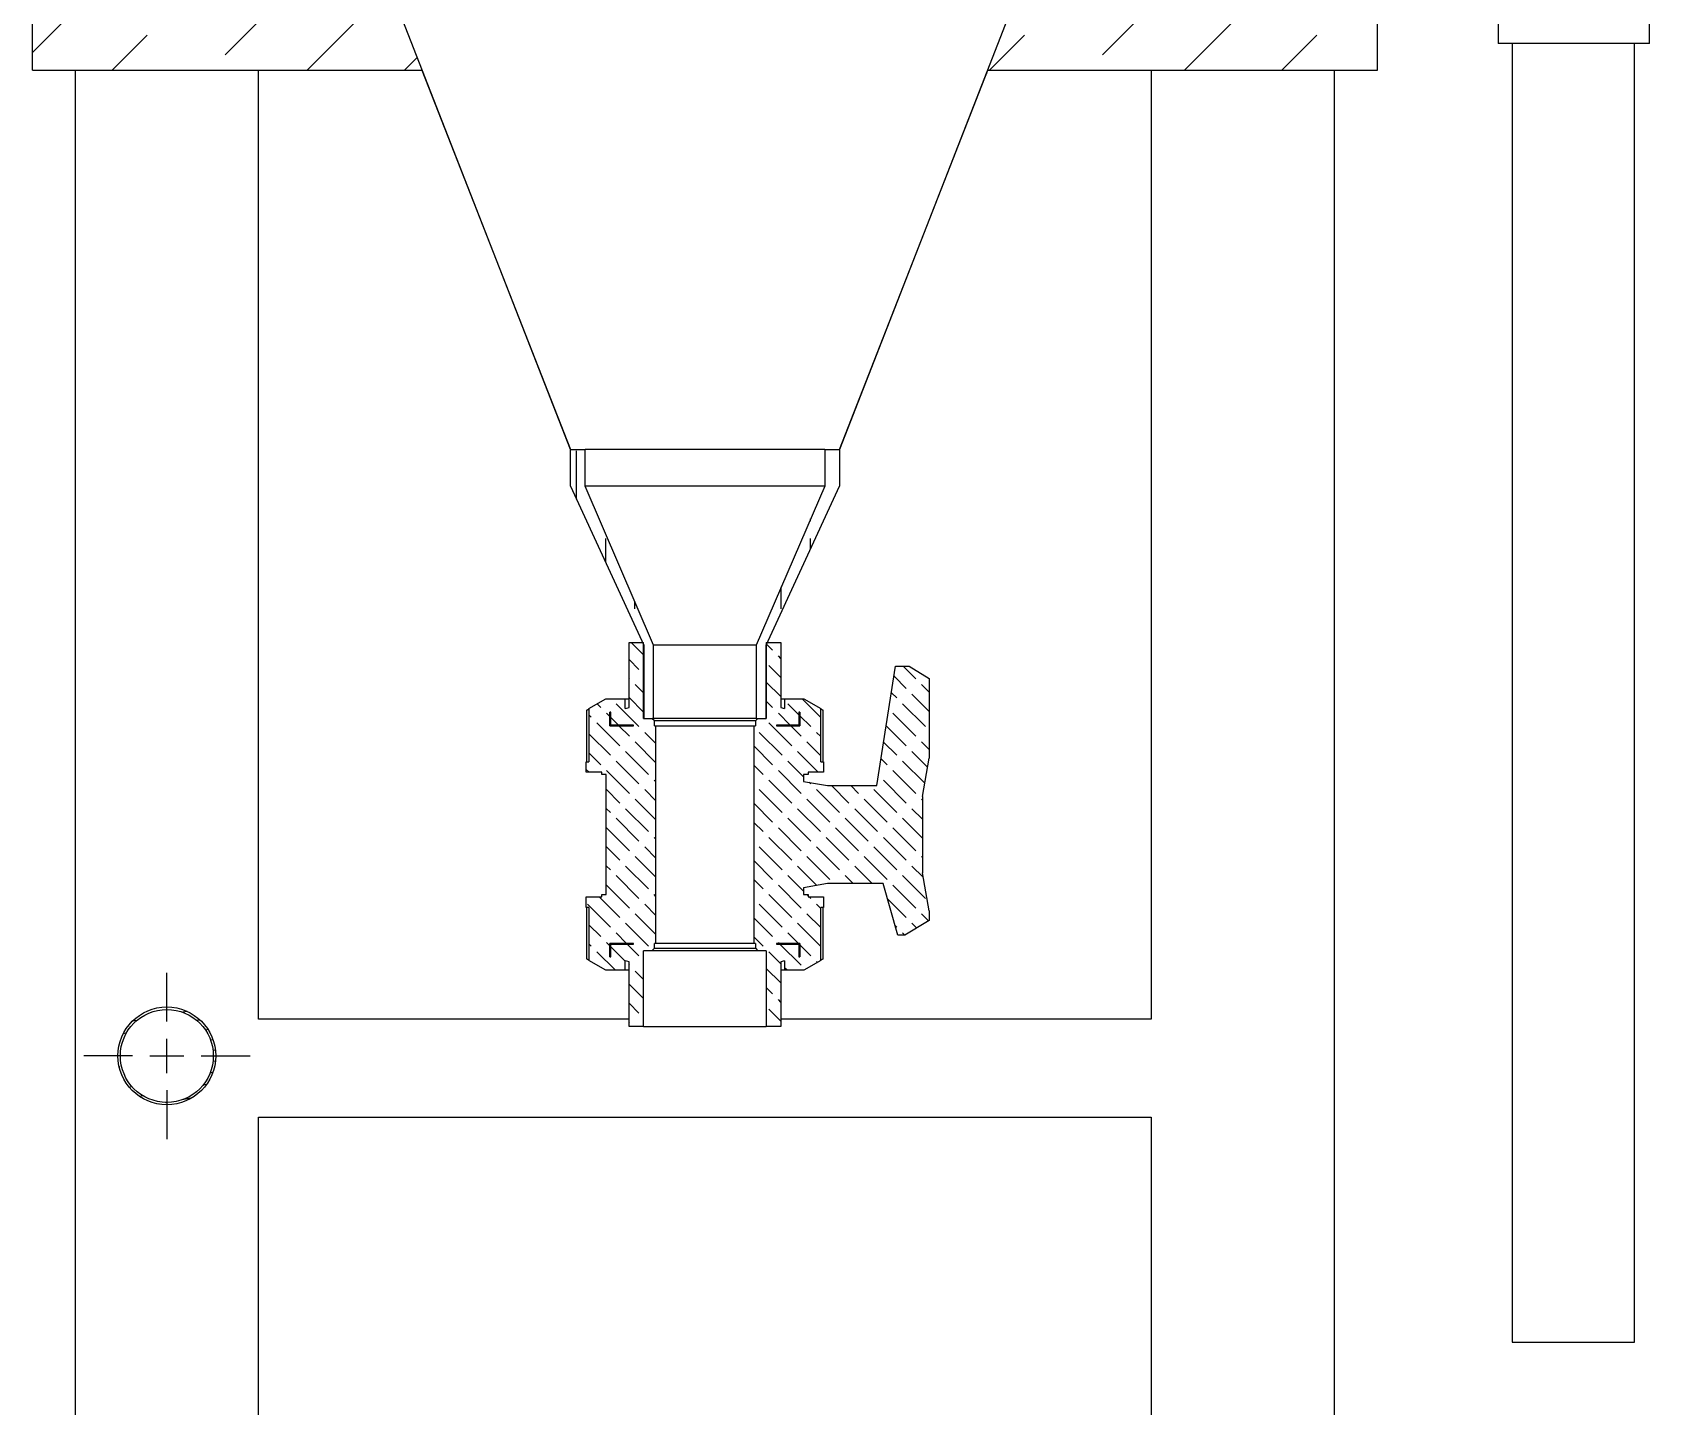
# Model space of a CAD drawing. Extents: x 1 to 420, y 0 to 296.
# Drawn here: x 281.8 to 348, y 101.8 to 158 of the extents above; entities that cross this region are included whole.
import ezdxf

# ---------------------------------------------------------------- set-up
doc = ezdxf.new("R2010")
doc.units = 0
doc.header["$LTSCALE"] = 12.7
doc.header["$MEASUREMENT"] = 0
doc.linetypes.add('CENTER', pattern=[0.7874015748031498, 0.4921259842519685, -0.0984251968503937, 0.0984251968503937, -0.0984251968503937])
for name, color, linetype in [('CENTERMARKS', 7, 'CONTINUOUS'), ('VIEW_HATCHES', 7, 'CONTINUOUS'), ('VISIBLE', 7, 'CONTINUOUS')]:
    doc.layers.add(name, color=color, linetype=linetype)
pattern_1 = [(90.00021982113388, (277.7715729571087, 37.49879701524762), (-1.196642245076119, -4.5910406908e-06), [2.871941388203822, -0.7179853470509556])]
pattern_2 = [(134.9997520929136, (277.7715729571087, 37.49879701524762), (-0.3903091009954217, -0.3903057234351829), [1.324747286051504, -0.3311868215128761])]
pattern_3 = [(45, (277.7715729571087, 37.49879701524762), (-1.99304107284221, 1.99304107284221), [6.764605717392185, -1.691151429348046])]

msp = doc.modelspace()

# ---------------------------------------------------------------- hatches: boundary and pattern name
at = {"layer": 'VIEW_HATCHES'}
h = msp.add_hatch(dxfattribs=at)
h.set_pattern_fill('ISO02W100', color=256, scale=22.54868572464062, style=0, pattern_type=2)
h.set_pattern_definition(pattern_3)
edge = h.paths.add_edge_path(flags=0)
edge.add_line((281.849740264317, 156.4489771560384), (297.773740264317, 156.4489771560384))
edge.add_line((297.773740264317, 156.4489771560384), (303.849740264317, 140.9489771560384))
edge.add_line((303.849740264317, 140.9489771560384), (289.199740264317, 178.4489771560384))
edge.add_line((289.199740264317, 178.4489771560384), (289.349740264317, 178.4489771560384))
edge.add_line((289.349740264317, 215.9989771560384), (289.349740264317, 178.4489771560384))
edge.add_line((288.749740264317, 215.9989771560384), (289.3497402643171, 215.9989771560384))
edge.add_line((288.749740264317, 215.9989771560384), (288.749740264317, 158.4489771560384))
edge.add_line((281.849740264317, 158.4489771560384), (288.749740264317, 158.4489771560384))
edge.add_line((281.849740264317, 156.4489771560384), (281.849740264317, 158.4489771560384))
edge = h.paths.add_edge_path(flags=0)
edge.add_line((289.349740264317, 177.9387730744057), (296.989740264317, 158.4489771560384))
edge.add_line((289.349740264317, 158.4489771560384), (296.989740264317, 158.4489771560384))
edge.add_line((289.349740264317, 177.9387730744057), (289.349740264317, 158.4489771560384))
h = msp.add_hatch(dxfattribs=at)
h.set_pattern_fill('ISO02W100', color=256, scale=22.54868572464062, style=0, pattern_type=2)
h.set_pattern_definition(pattern_3)
edge = h.paths.add_edge_path(flags=0)
edge.add_line((320.925740264317, 156.4489771560384), (336.8497402643171, 156.4489771560384))
edge.add_line((336.849740264317, 156.4489771560384), (336.849740264317, 158.4489771560384))
edge.add_line((329.949740264317, 158.4489771560384), (336.849740264317, 158.4489771560384))
edge.add_line((329.949740264317, 158.4489771560384), (329.949740264317, 215.9989771560384))
edge.add_line((329.349740264317, 215.9989771560384), (329.949740264317, 215.9989771560384))
edge.add_line((329.349740264317, 178.4489771560384), (329.349740264317, 215.9989771560384))
edge.add_line((329.349740264317, 178.4489771560384), (329.499740264317, 178.4489771560384))
edge.add_line((329.499740264317, 178.4489771560384), (314.849740264317, 140.9489771560384))
edge.add_line((314.849740264317, 140.9489771560384), (320.925740264317, 156.4489771560384))
edge = h.paths.add_edge_path(flags=0)
edge.add_line((321.709740264317, 158.4489771560384), (329.349740264317, 158.4489771560384))
edge.add_line((321.709740264317, 158.4489771560384), (329.349740264317, 177.9387730744057))
edge.add_line((329.349740264317, 158.4489771560384), (329.349740264317, 177.9387730744057))
h = msp.add_hatch(dxfattribs=at)
h.set_pattern_fill('ISO02W100', color=256, scale=9.573137960679407, angle=45.00021982113388, style=0, pattern_type=2)
h.set_pattern_definition(pattern_1)
edge = h.paths.add_edge_path(flags=0)
edge.add_line((303.849740264317, 139.4489771560384), (306.849740264317, 132.9489771560384))
edge.add_line((306.849740264317, 132.9489771560384), (306.849740264317, 129.9489771560384))
edge.add_line((306.849740264317, 129.9489771560384), (307.249740264317, 129.9489771560384))
edge.add_line((307.249740264317, 129.9489771560384), (307.249740264317, 132.9489771560384))
edge.add_line((307.249740264317, 132.9489771560384), (304.449740264317, 139.4489771560384))
edge.add_line((304.449740264317, 139.4489771560384), (304.449740264317, 140.9489771560384))
edge.add_line((303.849740264317, 140.9489771560384), (304.449740264317, 140.9489771560384))
edge.add_line((303.849740264317, 139.4489771560384), (303.849740264317, 140.9489771560384))
h = msp.add_hatch(dxfattribs=at)
h.set_pattern_fill('ISO02W100', color=256, scale=9.573137960679407, angle=45.00021982113388, style=0, pattern_type=2)
h.set_pattern_definition(pattern_1)
edge = h.paths.add_edge_path(flags=0)
edge.add_line((314.249740264317, 140.9489771560384), (314.849740264317, 140.9489771560384))
edge.add_line((314.249740264317, 140.9489771560384), (314.249740264317, 139.4489771560384))
edge.add_line((314.249740264317, 139.4489771560384), (311.449740264317, 132.9489771560384))
edge.add_line((311.449740264317, 132.9489771560384), (311.449740264317, 129.9489771560384))
edge.add_line((311.449740264317, 129.9489771560384), (311.849740264317, 129.9489771560384))
edge.add_line((311.849740264317, 129.9489771560384), (311.849740264317, 132.9489771560384))
edge.add_line((311.849740264317, 132.9489771560384), (314.849740264317, 139.4489771560384))
edge.add_line((314.849740264317, 140.9489771560384), (314.849740264317, 139.4489771560384))
h = msp.add_hatch(dxfattribs=at)
h.set_pattern_fill('ISO02W100', color=256, scale=4.415824286838346, angle=89.9997520929136, style=0, pattern_type=2)
h.set_pattern_definition(pattern_2)
edge = h.paths.add_edge_path(flags=0)
edge.add_line((306.089740264317, 119.6489771560384), (305.2997402643171, 119.6489771560384))
edge.add_line((306.089740264317, 119.6489771560384), (306.089740264317, 120.0422268784671))
edge.add_line((306.2497399071968, 119.9993551030312), (306.089740264317, 120.0422268784671))
edge.add_arc((306.049740264307, 119.9989771560284), 0.2, 2.86252088699257e-09, 0.10827390514458557, ccw=False)
edge.add_line((306.249740264317, 117.3489771560384), (306.249740264317, 119.9989771560384))
edge.add_line((306.839740264317, 117.3489771560384), (306.249740264317, 117.3489771560384))
edge.add_line((306.839740264317, 117.3489771560384), (306.839740264317, 120.4489771560384))
edge.add_line((307.184740264317, 120.4489771560384), (306.839740264317, 120.4489771560384))
edge.add_line((307.184740264317, 120.4489771560384), (307.2847402643171, 120.5489771560384))
edge.add_line((307.284740264317, 120.5489771560384), (307.284740264317, 120.7489771560384))
edge.add_line((307.349740264317, 120.7489771560384), (307.284740264317, 120.7489771560384))
edge.add_line((307.349740264317, 120.7489771560384), (307.349740264317, 129.6489771560384))
edge.add_line((307.284740264317, 129.6489771560384), (307.349740264317, 129.6489771560384))
edge.add_line((307.284740264317, 129.6489771560384), (307.284740264317, 129.8489771560384))
edge.add_line((307.284740264317, 129.8489771560384), (307.184740264317, 129.9489771560384))
edge.add_line((306.839740264317, 129.9489771560384), (307.184740264317, 129.9489771560384))
edge.add_line((306.839740264317, 129.9489771560384), (306.839740264317, 133.0489771560384))
edge.add_line((306.249740264317, 133.0489771560384), (306.839740264317, 133.0489771560384))
edge.add_line((306.249740264317, 130.3989771560484), (306.249740264317, 133.0489771560384))
edge.add_arc((306.049740264307, 130.3989771560484), 0.2, 359.8917260948553, 360, ccw=False)
edge.add_line((306.089740264317, 130.3557274336096), (306.2497399071968, 130.3985992090456))
edge.add_line((306.089740264317, 130.3557274336096), (306.089740264317, 130.7489771560384))
edge.add_line((305.299740264317, 130.7489771560384), (306.089740264317, 130.7489771560384))
edge.add_line((304.6097402643168, 130.3506054702988), (305.2997402643171, 130.7489771560384))
edge.add_line((304.6097402643168, 130.3506054702988), (304.6097402643171, 128.1775485846084))
edge.add_line((304.499740264317, 128.1775485846084), (304.6097402643171, 128.1775485846084))
edge.add_line((304.499740264317, 127.7489771560384), (304.499740264317, 128.1775485846084))
edge.add_line((305.129740264317, 127.7489771560384), (304.499740264317, 127.7489771560384))
edge.add_line((305.129740264317, 127.6489771560384), (305.129740264317, 127.7489771560384))
edge.add_line((305.314740264317, 127.6489771560384), (305.129740264317, 127.6489771560384))
edge.add_line((305.314740264317, 122.7489771560384), (305.314740264317, 127.6489771560384))
edge.add_line((305.129740264317, 122.7489771560384), (305.314740264317, 122.7489771560384))
edge.add_line((305.129740264317, 122.6489771560384), (305.129740264317, 122.7489771560384))
edge.add_line((304.499740264317, 122.6489771560384), (305.129740264317, 122.6489771560384))
edge.add_line((304.499740264317, 122.2204057274684), (304.499740264317, 122.6489771560384))
edge.add_line((304.609740264317, 122.2204057274684), (304.499740264317, 122.2204057274684))
edge.add_line((304.609740264317, 122.2204057274684), (304.609740264317, 120.0473488417777))
edge.add_line((305.299740264317, 119.6489771560384), (304.609740264317, 120.0473488417777))
edge = h.paths.add_edge_path(flags=0)
edge.add_line((306.424740264317, 129.6489771560384), (306.424740264317, 129.6739771560384))
edge.add_line((305.464740264317, 129.6489771560384), (306.424740264317, 129.6489771560384))
edge.add_line((305.464740264317, 129.6489771560384), (305.464740264317, 130.1989771560384))
edge.add_line((305.504740264317, 130.1989771560384), (305.464740264317, 130.1989771560384))
edge.add_line((305.504740264317, 129.6739771560383), (305.504740264317, 130.1989771560384))
edge.add_line((306.424740264317, 129.6739771560383), (305.504740264317, 129.6739771560383))
edge = h.paths.add_edge_path(flags=0)
edge.add_line((306.424740264317, 120.7239771560384), (306.424740264317, 120.7489771560384))
edge.add_line((305.504740264317, 120.7239771560384), (306.4247402643171, 120.7239771560384))
edge.add_line((305.504740264317, 120.1989771560384), (305.504740264317, 120.7239771560384))
edge.add_line((305.464740264317, 120.1989771560384), (305.504740264317, 120.1989771560384))
edge.add_line((305.464740264317, 120.1989771560384), (305.464740264317, 120.7489771560384))
edge.add_line((306.424740264317, 120.7489771560384), (305.464740264317, 120.7489771560384))
h = msp.add_hatch(dxfattribs=at)
h.set_pattern_fill('ISO02W100', color=256, scale=4.415824286838346, angle=89.9997520929136, style=0, pattern_type=2)
h.set_pattern_definition(pattern_2)
edge = h.paths.add_edge_path(flags=0)
edge.add_line((312.449740264327, 119.9989771560384), (312.449740264317, 117.3489771560384))
edge.add_arc((312.649740264327, 119.9989771560284), 0.2, 179.8917259981917, 180, ccw=False)
edge.add_line((312.609740264317, 120.0422268784671), (312.4497406214378, 119.9993551033686))
edge.add_line((312.609740264317, 120.0422268784671), (312.609740264317, 119.6489771560384))
edge.add_line((313.399740264317, 119.6489771560384), (312.6097402643171, 119.6489771560384))
edge.add_line((314.089740264317, 120.0473488417777), (313.399740264317, 119.6489771560384))
edge.add_line((314.089740264317, 120.0473488417777), (314.089740264317, 122.2204057274684))
edge.add_line((314.199740264317, 122.2204057274684), (314.089740264317, 122.2204057274684))
edge.add_line((314.199740264317, 122.6489771560384), (314.199740264317, 122.2204057274684))
edge.add_line((313.569740264317, 122.6489771560384), (314.199740264317, 122.6489771560384))
edge.add_line((313.569740264317, 122.7489771560384), (313.569740264317, 122.6489771560384))
edge.add_line((313.384740264317, 122.7489771560384), (313.569740264317, 122.7489771560384))
edge.add_line((313.384740264317, 123.0252950800405), (313.384740264317, 122.7489771560384))
edge.add_line((314.369740264317, 123.1989771560384), (313.384740264317, 123.0252950800405))
edge.add_line((316.633231035835, 123.1989771560384), (314.369740264317, 123.1989771560384))
edge.add_line((317.2396975267153, 121.0839771560384), (316.633231035835, 123.1989771560384))
edge.add_line((317.5197628707732, 121.083977156029), (317.2396975267153, 121.0839771560384))
edge.add_line((318.519740264317, 121.6895849920555), (317.5197628707732, 121.083977156029))
edge.add_line((318.519740264317, 122.0797721552493), (318.519740264317, 121.6895849920555))
edge.add_line((318.519740264317, 122.0797721552493), (318.244740264317, 123.6393746556438))
edge.add_line((318.244740264317, 126.7585796564329), (318.244740264317, 123.6393746556438))
edge.add_line((318.244740264317, 126.7585796564329), (318.519740264317, 128.3181821568275))
edge.add_line((318.519740264317, 131.5799252143035), (318.519740264317, 128.3181821568275))
edge.add_line((317.697202252727, 132.0839771560384), (318.519740264317, 131.5799252143035))
edge.add_line((317.1502171359512, 132.0839771560384), (317.697202252727, 132.0839771560384))
edge.add_line((316.376509144966, 127.1989771560384), (317.1502171359512, 132.0839771560384))
edge.add_line((314.369740264317, 127.1989771560384), (316.376509144966, 127.1989771560384))
edge.add_line((313.384740264317, 127.3726592320362), (314.369740264317, 127.1989771560384))
edge.add_line((313.384740264317, 127.6489771560384), (313.384740264317, 127.3726592320362))
edge.add_line((313.569740264317, 127.6489771560384), (313.384740264317, 127.6489771560384))
edge.add_line((313.569740264317, 127.7489771560384), (313.569740264317, 127.6489771560384))
edge.add_line((314.199740264317, 127.7489771560384), (313.569740264317, 127.7489771560384))
edge.add_line((314.199740264317, 128.1775485846084), (314.199740264317, 127.7489771560384))
edge.add_line((314.089740264317, 128.1775485846084), (314.199740264317, 128.1775485846084))
edge.add_line((314.089740264317, 128.1775485846084), (314.089740264317, 130.350605470299))
edge.add_line((313.399740264317, 130.7489771560384), (314.089740264317, 130.350605470299))
edge.add_line((312.609740264317, 130.7489771560384), (313.399740264317, 130.7489771560384))
edge.add_line((312.609740264317, 130.7489771560384), (312.609740264317, 130.3557274336096))
edge.add_line((312.4497406214378, 130.3985992087081), (312.609740264317, 130.3557274336096))
edge.add_arc((312.649740264327, 130.3989771560484), 0.2, 180, 180.1082740018083, ccw=False)
edge.add_line((312.449740264317, 133.0489771560384), (312.449740264327, 130.3989771560484))
edge.add_line((311.859740264317, 133.0489771560384), (312.449740264317, 133.0489771560384))
edge.add_line((311.859740264317, 133.0489771560384), (311.859740264317, 129.9489771560384))
edge.add_line((311.514740264317, 129.9489771560384), (311.8597402643171, 129.9489771560384))
edge.add_line((311.514740264317, 129.9489771560384), (311.414740264317, 129.8489771560384))
edge.add_line((311.414740264317, 129.8489771560384), (311.414740264317, 129.6489771560384))
edge.add_line((311.349740264317, 129.6489771560384), (311.414740264317, 129.6489771560384))
edge.add_line((311.349740264317, 129.6489771560384), (311.349740264317, 120.7489771560384))
edge.add_line((311.414740264317, 120.7489771560384), (311.349740264317, 120.7489771560384))
edge.add_line((311.414740264317, 120.7489771560384), (311.414740264317, 120.5489771560384))
edge.add_line((311.414740264317, 120.5489771560384), (311.514740264317, 120.4489771560384))
edge.add_line((311.859740264317, 120.4489771560384), (311.514740264317, 120.4489771560384))
edge.add_line((311.859740264317, 120.4489771560384), (311.859740264317, 117.3489771560384))
edge.add_line((312.449740264317, 117.3489771560384), (311.8597402643171, 117.3489771560384))
edge = h.paths.add_edge_path(flags=0)
edge.add_line((313.234740264317, 120.7489771560384), (313.234740264317, 120.1989771560384))
edge.add_line((313.194740264317, 120.1989771560384), (313.2347402643171, 120.1989771560384))
edge.add_line((313.194740264317, 120.7239771560384), (313.194740264317, 120.1989771560384))
edge.add_line((312.274740264317, 120.7239771560384), (313.194740264317, 120.7239771560384))
edge.add_line((312.274740264317, 120.7489771560384), (312.274740264317, 120.7239771560384))
edge.add_line((313.234740264317, 120.7489771560384), (312.274740264317, 120.7489771560384))
edge = h.paths.add_edge_path(flags=0)
edge.add_line((313.194740264317, 130.1989771560384), (313.194740264317, 129.6739771560384))
edge.add_line((313.234740264317, 130.1989771560384), (313.194740264317, 130.1989771560384))
edge.add_line((313.234740264317, 130.1989771560384), (313.234740264317, 129.6489771560384))
edge.add_line((312.274740264317, 129.6489771560384), (313.234740264317, 129.6489771560384))
edge.add_line((312.274740264317, 129.6739771560383), (312.274740264317, 129.6489771560383))
edge.add_line((313.194740264317, 129.6739771560383), (312.274740264317, 129.6739771560383))
h = msp.add_hatch(dxfattribs=at)
h.set_pattern_fill('ISO02W100', color=256, scale=3.519820421823268, angle=145.000013647741, style=0, pattern_type=2)
h.set_pattern_definition([(190.0000136477409, (277.7715729571087, 37.49879701524762), (0.0764014034551602, -0.4332932868791315), [1.05594612654698, -0.263986531636745])])
edge = h.paths.add_edge_path(flags=0)
edge.add_arc((287.349740264317, 116.1489771560384), 2, 0, 360)
edge = h.paths.add_edge_path(flags=0)
edge.add_arc((287.349740264317, 116.1489771560384), 1.9, 0, 360)

# ---------------------------------------------------------------- linework, layer by layer
at = {"layer": 'CENTERMARKS', "linetype": 'CENTER'}
for p, q in [((287.349740264317, 117.5489771560384), (287.349740264317, 119.5489771560384)), ((285.949740264317, 116.1489771560384), (283.949740264317, 116.1489771560385)), ((288.749740264317, 116.1489771560384), (290.749740264317, 116.1489771560383)), ((287.349740264317, 114.7489771560384), (287.349740264317, 112.7489771560384))]:
    msp.add_line(p, q, dxfattribs=at)
at = {"layer": 'CENTERMARKS', "linetype": 'CONTINUOUS'}
for p, q in [((287.349740264317, 115.4489771560384), (287.349740264317, 116.8489771560384)), ((286.649740264317, 116.1489771560384), (288.049740264317, 116.1489771560384))]:
    msp.add_line(p, q, dxfattribs=at)
at = {"layer": 'VISIBLE'}
for p, q in [((303.849740264317, 140.9489771560384), (289.199740264317, 178.4489771560384)), ((329.499740264317, 178.4489771560384), (314.849740264317, 140.9489771560384)), ((347.9817532697175, 157.5489771560384), (347.9817532697175, 169.3489771560384)), ((341.7817532697175, 160.8489771560384), (341.7817532697175, 157.5489771560384)), ((281.849740264317, 156.4489771560384), (281.849740264317, 158.4489771560384)), ((336.849740264317, 156.4489771560384), (336.849740264317, 158.4489771560384)), ((347.9817532697175, 157.5489771560384), (341.7817532697175, 157.5489771560384)), ((342.3617297677729, 157.5489771560384), (342.3617297677729, 104.4489771560384)), ((347.3617297677729, 104.4489771560384), (347.3617297677729, 157.5489771560384)), ((281.849740264317, 156.4489771560384), (297.773740264317, 156.4489771560384)), ((283.599740264317, 156.4489771560384), (283.599740264317, 69.14897715603837)), ((291.099740264317, 117.6489771560384), (291.099740264317, 156.4489771560384)), ((297.773740264317, 156.4489771560384), (303.849740264317, 140.9489771560384)), ((314.849740264317, 140.9489771560384), (320.925740264317, 156.4489771560384)), ((320.925740264317, 156.4489771560384), (336.849740264317, 156.4489771560384)), ((327.599740264317, 156.4489771560384), (327.599740264317, 117.6489771560384)), ((335.099740264317, 69.14897715603837), (335.099740264317, 156.4489771560384)), ((303.849740264317, 140.9489771560384), (304.449740264317, 140.9489771560384)), ((303.849740264317, 139.4489771560384), (303.849740264317, 140.9489771560384)), ((304.449740264317, 139.4489771560384), (304.449740264317, 140.9489771560384)), ((314.249740264317, 140.9489771560384), (304.449740264317, 140.9489771560384)), ((314.249740264317, 140.9489771560384), (314.249740264317, 139.4489771560384)), ((314.249740264317, 140.9489771560384), (314.849740264317, 140.9489771560384)), ((314.849740264317, 140.9489771560384), (314.849740264317, 139.4489771560384)), ((303.849740264317, 139.4489771560384), (306.849740264317, 132.9489771560384)), ((307.249740264317, 132.9489771560384), (304.449740264317, 139.4489771560384)), ((314.249740264317, 139.4489771560384), (304.449740264317, 139.4489771560384)), ((314.249740264317, 139.4489771560384), (311.449740264317, 132.9489771560384)), ((311.849740264317, 132.9489771560384), (314.849740264317, 139.4489771560384)), ((306.249740264317, 130.3989771560484), (306.249740264317, 133.0489771560384)), ((306.249740264317, 133.0489771560384), (306.839740264317, 133.0489771560384)), ((306.839740264317, 129.9489771560384), (306.839740264317, 133.0489771560384)), ((306.849740264317, 132.9489771560384), (306.849740264317, 129.9489771560384)), ((307.249740264317, 129.9489771560384), (307.249740264317, 132.9489771560384)), ((311.449740264317, 132.9489771560384), (307.249740264317, 132.9489771560384)), ((311.449740264317, 132.9489771560384), (311.449740264317, 129.9489771560384)), ((311.849740264317, 129.9489771560384), (311.849740264317, 132.9489771560384)), ((311.859740264317, 133.0489771560384), (312.449740264317, 133.0489771560384)), ((311.859740264317, 133.0489771560384), (311.859740264317, 129.9489771560384)), ((312.449740264317, 133.0489771560384), (312.449740264327, 130.3989771560484)), ((316.376509144966, 127.1989771560384), (317.1502171359512, 132.0839771560384)), ((317.1502171359512, 132.0839771560384), (317.697202252727, 132.0839771560384)), ((317.697202252727, 132.0839771560384), (318.519740264317, 131.5799252143035)), ((318.519740264317, 131.5799252143035), (318.519740264317, 128.3181821568275)), ((304.5228512541746, 128.1775485846084), (304.5228512541746, 130.2870969406884)), ((304.6097402643168, 130.3506054702988), (305.299740264317, 130.7489771560384)), ((304.6097402643168, 130.3506054702988), (304.609740264317, 128.1775485846084)), ((305.299740264317, 130.7489771560384), (306.089740264317, 130.7489771560384)), ((306.089740264317, 130.3557274336096), (306.089740264317, 130.7489771560384)), ((306.089740264317, 130.7489771560384), (306.249740264317, 130.7489771560384)), ((306.089740264317, 130.3557274336096), (306.2497399071968, 130.3985992090456)), ((312.449740264317, 130.7489771560384), (312.609740264317, 130.7489771560384)), ((312.4497406214378, 130.3985992087081), (312.609740264317, 130.3557274336096)), ((312.609740264317, 130.7489771560384), (313.399740264317, 130.7489771560384)), ((312.609740264317, 130.7489771560384), (312.609740264317, 130.3557274336096)), ((313.399740264317, 130.7489771560384), (314.089740264317, 130.350605470299)), ((314.089740264317, 128.1775485846084), (314.089740264317, 130.350605470299)), ((314.1766292744595, 130.2870969406884), (314.1766292744595, 128.1775485846084)), ((305.504740264317, 130.1989771560384), (305.464740264317, 130.1989771560384)), ((305.464740264317, 129.6489771560384), (305.464740264317, 130.1989771560384)), ((305.464740264317, 129.6489771560384), (306.424740264317, 129.6489771560384)), ((305.504740264317, 129.6739771560383), (305.504740264317, 130.1989771560384)), ((306.424740264317, 129.6739771560383), (305.504740264317, 129.6739771560383)), ((306.424740264317, 129.6489771560384), (306.424740264317, 129.6739771560383)), ((306.839740264317, 129.9489771560384), (307.184740264317, 129.9489771560384)), ((306.849740264317, 129.9489771560384), (307.249740264317, 129.9489771560384)), ((307.284740264317, 129.8489771560384), (307.184740264317, 129.9489771560384)), ((311.449740264317, 129.9489771560384), (307.249740264317, 129.9489771560384)), ((307.284740264317, 129.6489771560384), (307.284740264317, 129.8489771560384)), ((311.414740264317, 129.8489771560384), (307.284740264317, 129.8489771560384)), ((307.284740264317, 129.6489771560384), (307.349740264317, 129.6489771560384)), ((307.349740264317, 120.7489771560384), (307.349740264317, 129.6489771560384)), ((307.349740264317, 129.6489771560384), (311.349740264317, 129.6489771560384)), ((311.349740264317, 129.6489771560384), (311.414740264317, 129.6489771560384)), ((311.349740264317, 129.6489771560384), (311.349740264317, 120.7489771560384)), ((311.514740264317, 129.9489771560384), (311.414740264317, 129.8489771560384)), ((311.414740264317, 129.8489771560384), (311.414740264317, 129.6489771560384)), ((311.449740264317, 129.9489771560384), (311.849740264317, 129.9489771560384)), ((311.514740264317, 129.9489771560384), (311.859740264317, 129.9489771560384)), ((312.274740264317, 129.6739771560383), (312.274740264317, 129.6489771560384)), ((313.194740264317, 129.6739771560383), (312.274740264317, 129.6739771560383)), ((312.274740264317, 129.6489771560384), (313.234740264317, 129.6489771560384)), ((313.194740264317, 130.1989771560384), (313.194740264317, 129.6739771560383)), ((313.234740264317, 130.1989771560384), (313.194740264317, 130.1989771560384)), ((313.234740264317, 130.1989771560384), (313.234740264317, 129.6489771560384)), ((318.244740264317, 126.7585796564329), (318.519740264317, 128.3181821568275)), ((304.499740264317, 128.1775485846084), (304.609740264317, 128.1775485846084)), ((304.499740264317, 127.7489771560384), (304.499740264317, 128.1775485846084)), ((305.129740264317, 127.7489771560384), (304.499740264317, 127.7489771560384)), ((305.129740264317, 127.6489771560384), (305.129740264317, 127.7489771560384)), ((305.314740264317, 127.6489771560384), (305.129740264317, 127.6489771560384)), ((305.314740264317, 122.7489771560384), (305.314740264317, 127.6489771560384)), ((313.384740264317, 127.6489771560384), (313.384740264317, 127.3726592320362)), ((313.569740264317, 127.6489771560384), (313.384740264317, 127.6489771560384)), ((314.199740264317, 127.7489771560384), (313.569740264317, 127.7489771560384)), ((313.569740264317, 127.7489771560384), (313.569740264317, 127.6489771560384)), ((314.089740264317, 128.1775485846084), (314.199740264317, 128.1775485846084)), ((314.199740264317, 128.1775485846084), (314.199740264317, 127.7489771560384)), ((313.384740264317, 127.3726592320362), (314.369740264317, 127.1989771560384)), ((314.369740264317, 127.1989771560384), (316.376509144966, 127.1989771560384)), ((318.244740264317, 126.7585796564329), (318.244740264317, 123.6393746556438)), ((314.369740264317, 123.1989771560384), (313.384740264317, 123.0252950800405)), ((313.384740264317, 123.0252950800405), (313.384740264317, 122.7489771560384)), ((316.633231035835, 123.1989771560384), (314.369740264317, 123.1989771560384)), ((317.2396975267153, 121.0839771560384), (316.633231035835, 123.1989771560384)), ((318.519740264317, 122.0797721552493), (318.244740264317, 123.6393746556438)), ((304.499740264317, 122.2204057274684), (304.499740264317, 122.6489771560384)), ((304.499740264317, 122.6489771560384), (305.129740264317, 122.6489771560384)), ((305.129740264317, 122.7489771560384), (305.314740264317, 122.7489771560384)), ((305.129740264317, 122.6489771560384), (305.129740264317, 122.7489771560384)), ((313.384740264317, 122.7489771560384), (313.569740264317, 122.7489771560384)), ((313.569740264317, 122.7489771560384), (313.569740264317, 122.6489771560384)), ((313.569740264317, 122.6489771560384), (314.199740264317, 122.6489771560384)), ((314.199740264317, 122.6489771560384), (314.199740264317, 122.2204057274684)), ((304.609740264317, 122.2204057274684), (304.499740264317, 122.2204057274684)), ((304.5228512541746, 120.1108573713884), (304.5228512541746, 122.2204057274684)), ((304.609740264317, 122.2204057274684), (304.609740264317, 120.0473488417777)), ((314.089740264317, 120.0473488417777), (314.089740264317, 122.2204057274684)), ((314.199740264317, 122.2204057274684), (314.089740264317, 122.2204057274684)), ((314.1766292744595, 122.2204057274684), (314.1766292744595, 120.1108573713884)), ((318.519740264317, 121.6895849920555), (317.5197628707732, 121.083977156029)), ((318.519740264317, 122.0797721552493), (318.519740264317, 121.6895849920555)), ((317.5197628707732, 121.083977156029), (317.2396975267153, 121.0839771560384)), ((306.424740264317, 120.7489771560384), (305.464740264317, 120.7489771560384)), ((305.464740264317, 120.1989771560384), (305.464740264317, 120.7489771560384)), ((305.504740264317, 120.7239771560384), (306.424740264317, 120.7239771560384)), ((305.504740264317, 120.1989771560384), (305.504740264317, 120.7239771560384)), ((306.424740264317, 120.7239771560384), (306.424740264317, 120.7489771560384)), ((306.839740264317, 117.3489771560384), (306.839740264317, 120.4489771560384)), ((307.184740264317, 120.4489771560384), (306.839740264317, 120.4489771560384)), ((307.184740264317, 120.4489771560384), (307.284740264317, 120.5489771560384)), ((311.514740264317, 120.4489771560384), (307.184740264317, 120.4489771560384)), ((307.284740264317, 120.5489771560384), (307.284740264317, 120.7489771560384)), ((307.349740264317, 120.7489771560384), (307.284740264317, 120.7489771560384)), ((307.284740264317, 120.5489771560384), (311.414740264317, 120.5489771560384)), ((311.349740264317, 120.7489771560384), (307.349740264317, 120.7489771560384)), ((311.414740264317, 120.7489771560384), (311.349740264317, 120.7489771560384)), ((311.414740264317, 120.7489771560384), (311.414740264317, 120.5489771560384)), ((311.414740264317, 120.5489771560384), (311.514740264317, 120.4489771560384)), ((311.859740264317, 120.4489771560384), (311.514740264317, 120.4489771560384)), ((311.859740264317, 120.4489771560384), (311.859740264317, 117.3489771560384)), ((312.274740264317, 120.7489771560384), (312.274740264317, 120.7239771560384)), ((313.234740264317, 120.7489771560384), (312.274740264317, 120.7489771560384)), ((312.274740264317, 120.7239771560384), (313.194740264317, 120.7239771560384)), ((313.194740264317, 120.7239771560384), (313.194740264317, 120.1989771560384)), ((313.234740264317, 120.7489771560384), (313.234740264317, 120.1989771560384)), ((305.299740264317, 119.6489771560384), (304.609740264317, 120.0473488417777)), ((305.464740264317, 120.1989771560384), (305.504740264317, 120.1989771560384)), ((306.2497399071968, 119.9993551030312), (306.089740264317, 120.0422268784671)), ((306.089740264317, 119.6489771560384), (306.089740264317, 120.0422268784671)), ((306.249740264317, 117.3489771560384), (306.249740264317, 119.9989771560384)), ((312.449740264327, 119.9989771560384), (312.449740264317, 117.3489771560384)), ((312.609740264317, 120.0422268784671), (312.4497406214378, 119.9993551033686)), ((312.609740264317, 120.0422268784671), (312.609740264317, 119.6489771560384)), ((313.194740264317, 120.1989771560384), (313.234740264317, 120.1989771560384)), ((314.089740264317, 120.0473488417777), (313.399740264317, 119.6489771560384)), ((306.089740264317, 119.6489771560384), (305.299740264317, 119.6489771560384)), ((306.249740264317, 119.6489771560384), (306.089740264317, 119.6489771560384)), ((312.609740264317, 119.6489771560384), (312.449740264317, 119.6489771560384)), ((313.399740264317, 119.6489771560384), (312.609740264317, 119.6489771560384)), ((306.249740264317, 117.6489771560384), (291.099740264317, 117.6489771560384)), ((306.839740264317, 117.3489771560384), (306.249740264317, 117.3489771560384)), ((306.839740264317, 117.3489771560384), (311.859740264317, 117.3489771560384)), ((312.449740264317, 117.3489771560384), (311.859740264317, 117.3489771560384)), ((327.599740264317, 117.6489771560384), (312.4497402643182, 117.6489771560384)), ((291.099740264317, 69.14897715603837), (291.099740264317, 113.6489771560384)), ((291.099740264317, 113.6489771560384), (327.599740264317, 113.6489771560384)), ((327.599740264317, 113.6489771560384), (327.599740264317, 69.14897715603837)), ((342.3617297677729, 104.4489771560384), (347.3617297677729, 104.4489771560384))]:
    msp.add_line(p, q, dxfattribs=at)
for radius in [2, 1.9]:
    msp.add_circle((287.349740264317, 116.1489771560384), radius, dxfattribs=at)
for centre, start, end in [((306.049740264307, 130.3989771560484), 359.8917260948517, 0), ((312.649740264327, 130.3989771560484), 180, 180.1082740018129), ((306.049740264307, 119.9989771560284), 2.8619903e-09, 0.1082739051441758), ((312.649740264327, 119.9989771560284), 179.8917259981912, 180)]:
    msp.add_arc(centre, 0.2, start, end, dxfattribs=at)
for points, weights in [([(304.5228512541746, 130.2870969406884), (304.5667170166534, 130.3143742843358), (304.6097402643168, 130.3408784486565)], [1, 1.000678943240522, 1.001218758997295]), ([(314.0897402643171, 130.3408784486566), (314.1327635119805, 130.3143742843358), (314.1766292744595, 130.2870969406884)], [1.001218758997298, 1.000678943240523, 1]), ([(304.609740264317, 120.0570758634201), (304.5667170166536, 120.0835800277409), (304.5228512541746, 120.1108573713884)], [1.001218758997298, 1.000678943240524, 1]), ([(314.1766292744595, 120.1108573713884), (314.1327635119805, 120.0835800277409), (314.089740264317, 120.0570758634201)], [1, 1.000678943240524, 1.001218758997298])]:
    msp.add_rational_spline(points, weights, degree=2, dxfattribs=at)

doc.saveas('drawing.dxf')
